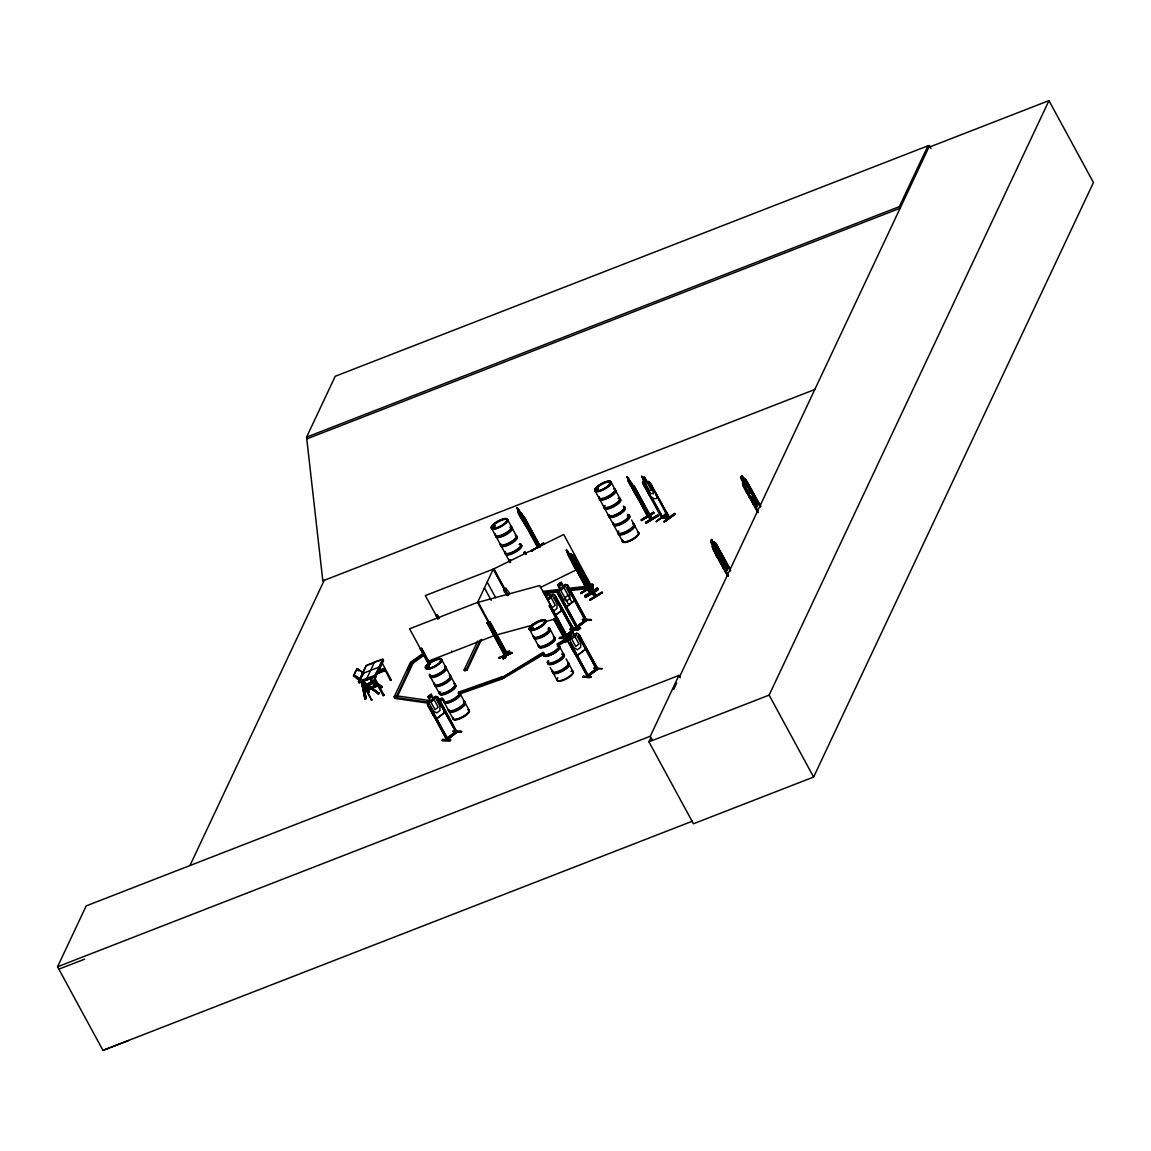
<?xml version="1.0" encoding="UTF-8"?>
<svg xmlns="http://www.w3.org/2000/svg" width="1151" height="1151" viewBox="0 0 1151 1151"><rect width="100%" height="100%" fill="white"/><g stroke="black" fill="none" stroke-linecap="round" stroke-linejoin="round"><path stroke-width="1.5" d="M499.246 658.286L512.094 652.89L499.074 657.35L499.289 658.358M512.008 653.25L511.835 652.329M648.445 493.448L642.503 482.657C646.459 482.154 637.294 468.774 644.416 481.478L643.869 482.758L647.955 490.283L650.977 493.563L653.351 493.678L652.862 490.513L648.776 482.988L646.776 481.578L644.603 477.42L642.215 477.435M488.11 622.202L505.548 655.61L506.44 654.732L504.757 658.286L507.318 651.293L508.368 651.711L504.757 658.286M576.565 628.043C574.694 626.849 577.975 624.892 577.428 627.41M584.866 619.871L586.276 618.979L586.938 620.173M586.247 619.065L585.514 621.065L567.817 588.219L569.026 587.485L567.817 588.219M456.976 732.05L446.789 740.007L446.027 738.841L455.379 732.094M456.371 732.784L438.157 700.081L456.415 732.784C453.681 733.259 456.846 728.799 457.264 732.05M564.868 637.15C563.731 639.078 562.076 636.345 564.22 635.956M573.428 630.734L574.32 630.029M371.097 680.457L371.615 683.68L371.543 677.32M598.074 668.875L587.283 676.889L586.636 675.637L587.801 674.788M595.973 668.544L597.412 667.666L598.06 668.86M436.761 718.598L433.438 715.577L427.453 704.858L427.87 702.498L430.057 700.801M427.539 704.858L427.87 702.498M578.334 633.899L584.248 644.632L585.485 649.394L577.298 655.581L573.946 652.473L568.062 641.654L568.594 639.294L571.011 637.64L568.824 633.611M568.292 641.625L568.508 639.294L576.622 633.165L578.507 633.755L597.628 668.947M505.548 655.61L504.886 654.329M372.938 682.644L372.938 682.644A38.458 14.071 68.8 0 0 375.701 676.745L375.96 675.637A38.458 14.071 68.8 0 1 373.183 681.521L372.895 682.73A4.072 3.582 25.2 0 0 371.744 682.989M359.198 682.888L375.859 676.659L383.585 660.487L382.607 660.487M366.363 689.061L377.485 684.629L377.888 685.91L366.766 690.255L366.248 689.19L377.485 684.629M366.766 690.255L378.046 685.651M361.385 681.939L371.658 700.196L366.924 690.024M377.341 684.874L383.182 695.636L384.046 695.118L383.182 695.636M382.161 663.062L391.254 679.896L390.376 680.327L384.693 669.306L385.096 670.587L375.355 674.4M390.376 680.327L391.268 679.838M426.748 666.846L427.582 666.846L426.647 666.861M428.632 666.271L428.301 665.666M439.941 662.098L441.034 661.221L439.74 661.897M439.97 661.178L439.97 661.753M492.499 527.172L493.132 526.079M494.11 526.079L492.829 526.741L493.908 525.705M494.139 526.122L493.29 525.935M494.829 525.964L493.721 525.762M506.872 521.158L505.606 521.849M505.807 521.72L506.886 521.274M530.856 628.23L531.647 628.331M531.33 628.302L532.568 627.496L531.776 627.151M544.883 622.749C542.639 623.641 545.214 621.569 544.409 623.31M544.092 622.878L544.653 622.964M597.527 488.772C594.204 491.261 600.189 487.362 596.865 488.7M609.354 483.981L609.972 483.535M610.217 484.283L609.124 484.571L610.519 483.823M591.988 594.103L591.887 592.578L590.952 592.664M594.851 595.024C596.981 594.837 593.067 594.808 595.945 596.477L573.371 555.185L574.55 554.609M537.503 545.962L536.783 546.337L537.862 547.775L518.31 512.353C516.468 512.9 533.949 538.467 528.424 525.82M586.924 588.549L586.881 590.161L587.902 589.974M591.182 592.161L586.881 590.161M647.797 515.605L646.848 515.72L647.884 517.101M647.524 516.957L651.869 519.518L631.467 482.542M634.244 492.542L636.992 496.743L628.504 481.65L648.459 516.857L636.561 494.988M630.547 481.981L651.322 519.317L652.344 519.202L634.46 486.456L633.64 486.47L634.46 486.456M647.567 516.267L651.711 517.964L650.775 518.051M430.244 700.844L429.28 703.506L433.366 711.03L436.819 712.944L439.97 710.469L439.912 705.937L435.826 698.398L433.395 698.384L431.251 694.125L427.87 696.758L430.33 700.844M716.685 556.681L714.771 552.048L716.843 547.257L719.447 550.595L716.843 547.257M714.872 552.135L716.987 547.2M746.711 492.887L744.798 488.24L747.013 483.391L749.502 486.7M745.042 488.269L747.071 483.578L749.488 486.801M743.014 481.78L742.812 485.29L753.776 504.44L755.761 499.577M753.776 504.44L754.25 503.102M760.48 506.512L745.431 479.19L755.373 497.534L755.128 501.059M726.396 570.925L727.432 568.824L724.842 562.364L718.569 552.638L717.764 554.566L713.678 547.042L714.512 545.128L718.598 552.653L717.749 554.537L719.058 558.782L726.396 570.925L727.317 568.767L725.001 564.781M756.437 507.131L757.459 505.03L754.883 498.57L748.596 488.844L747.776 490.743L748.625 488.858L744.539 481.334L743.704 483.247L749.085 494.988L756.437 507.131L757.358 504.972L755.027 500.987M713.735 543.589L711.548 539.56L710.656 541.603L713.232 548.063L719.519 557.789L720.339 555.89L719.044 551.631L714.958 544.106L713.778 543.79M710.757 541.661L711.692 539.502M711.275 541.992L711.807 540.769L712.009 543.344M742.381 483.262C746.539 482.355 742.366 472.212 740.683 477.794L747.344 491.794L753.617 501.491L754.437 499.592L749.071 487.837L744.985 480.312L743.805 479.996M741.719 475.694L740.827 477.751M741.302 478.197L741.834 476.974L742.035 479.535M712.354 547.056L714.483 542.135L730.655 570.695M712.498 546.998L713.088 545.646L710.901 541.603M714.541 542.308L713.922 543.732L711.548 539.56M714.929 550.696L714.239 551.43L714.929 550.696L728.482 575.673M730.209 570.867L716.886 545.329L730.051 568.565M717.332 545.157L716.641 545.905M744.956 486.902L744.265 487.636L744.956 486.902L757.66 510.31M760.236 507.073L746.927 481.535L760.926 506.325M747.373 481.363L746.682 482.096M718.742 559.875L721.087 563.227L723.231 558.293M721.087 563.227L723.317 558.379L721.418 553.732M748.639 496.124L751.114 499.433L753.258 494.498L751.445 489.938L753.214 494.642M428.863 664.731L420.388 648.732M437.74 618.85L436.128 615.483M430.114 664.069L421.539 648.272L430.014 664.285M438.991 618.188L437.279 615.022L438.891 618.404M487.175 622.763L504.872 655.753L487.074 622.979L488.542 622.029L506.67 655.293C508.814 655.61 507.591 652.2 506.066 653.826M488.542 622.029L487.074 622.979M503.491 589.542C504.526 587.499 503.116 591.974 505.203 592.707M504.742 655.797L504.095 654.602L505.49 654.128M504.886 658.127L506.44 654.804M815.095 389.383L322.827 580.867L306.569 437.15L335.214 376.291L927.951 145.817L928.785 147.342L679.608 676.716M128.696 1040.446L102.957 1050.388L57.55 966.754L86.196 905.895L678.932 675.421L680.227 677.81M189.987 865.494L324.265 580.248L322.87 580.78M360.205 680.86L353.544 675.968L354.062 674.615A21.668 2.23 -53.8 0 1 355.573 671.407L356.652 669.378L358.608 670.817L359.299 669.968L363.601 673.479M353.889 675.551L353.947 675.421A2.475 2.187 25.2 0 1 355.544 676.097L379.298 693.492L362.105 680.558M353.544 675.968L354.35 674.874A20.847 2.144 -53.8 0 1 357.213 668.803L363.471 673.033M354.292 675.004C357.141 677.133 355.069 678.399 360.047 680.385M365.327 667.882L358.724 682.226L375.37 675.752L383.082 659.566L374.607 661.94L366.651 678.845L367.399 680.212M366.852 685.593L365.615 686.125A34.516 30.329 25.2 0 1 363.356 686.902L362.479 686.37M363.112 686.974L363.083 686.989A38.458 14.071 68.8 0 0 363.385 686.658M362.565 684.082L364.392 685.622M369.859 682.917L370.262 683.651M366.061 698.643L362.925 682.485L366.191 698.369L364.953 699.074L361.515 681.45L378.219 693.693L379.413 693.233M369.169 692.039L367.932 692.729L369.169 692.039L368.061 686.672M373.053 681.982L372.866 681.996A4.892 4.302 25.2 0 0 371.37 682.298M361.083 677.594A11.337 1.165 -53.8 0 1 361.903 676.155L358.968 682.687L375.355 676.414L383.341 660.027L382.348 660.041M378.996 671.752L379.542 672.774L378.996 671.752L384.563 669.58M377.888 693.463L378.463 692.888M380.88 687.118L381.441 686.543M364.953 699.074L361.385 681.723L378.219 693.693M373.946 682.399L381.082 687.622L382.391 686.888L373.212 680.169M381.082 687.622L382.391 686.888M428.345 703.16L395.052 698.441L394.189 696.83L410.087 663.048L424.144 653.768M407.612 670.501L410.648 664.069M429.539 702.383L394.505 697.42L396.663 695.866L412.562 662.084L411.224 661.883L413.123 663.105L424.69 654.79M477.478 602.678L493.376 568.896L507.62 595.125M481.521 639.424L467.133 669.997L464.659 670.961L464.098 669.94L477.737 640.978M464.098 669.94L466.572 668.976L480.212 640.014M306.569 437.15L899.305 206.662L927.951 145.817M57.55 966.754L650.286 736.266L678.932 675.421M928.785 147.342L1048.964 100.612L1093.45 182.549L813.613 777.04L693.434 823.771L648.948 741.834L650.444 738.669M673.608 689.463L676.601 683.104M648.948 741.834L769.127 695.103L1048.964 100.612M661.062 516.641L662.199 516.267L661.552 516.698M662.76 517.533L661.969 517.504L669.637 517.835M668.544 516.972L661.998 516.972L669.076 516.598L668.199 516.626M580.593 628.245L572.076 627.525L580.593 628.245L571.889 628.604L580.032 628.691M571.874 628.561L572.105 627.511M450.271 740.467L442.185 740.41L450.271 740.597L450.473 739.46L442.416 739.359L442.214 740.481L450.271 740.597M559.242 638.359L567.328 638.546M567.702 638.129L559.645 638.014L567.903 638.1M590.895 676.471C591.902 679.55 580.723 675.81 583.528 676.73L582.938 677.176L591.312 677.047L583.111 676.155M458.084 693.362L501.476 677.953L543.229 652.243M460.314 693.794L502.023 678.989L502.8 677.68L502.253 676.659L458.861 692.068M363.975 685.492A33.149 29.135 25.2 0 0 365.054 685.104L366.119 684.025L364.32 685.003L362.752 683.996M366.076 666.314L367.601 665.22M426.647 667.263L427.409 665.969M428.402 666.084L427.323 666.343M532.51 627.755L532.136 627.05M428.963 664.515L409.569 628.806L477.521 602.39L506.181 655.279M575.745 627.022L576.852 628.129L586.938 620.202M643.898 485.017L662.789 517.446M668.99 516.641L667.882 517M668.472 518.18L651.135 485.06L669.738 517.821L668.918 517.777M430.201 706.513L428.992 707.232L430.201 706.513L447.653 739.302L446.876 738.165L455.652 732.094M427.683 704.829L446.962 740.093L457.278 732.079M553.674 619.224L564.004 638.042L565.17 637.179M573.63 628.892L572.522 629.698M591.815 585.945C592.966 589.456 591.485 583.974 590.564 587.168L569.63 589.571M597.383 667.753L596.247 668.558M356.594 669.508L357.27 668.673M490.081 621.928L488.83 622.475L490.081 621.928L507.778 654.933L506.066 654.056M505.85 654.085L507.994 654.674M503.39 658.76L509.663 651.466L509.26 650.79L502.915 659.019L509.663 651.466M505.591 653.811L507.015 654.89M507.792 654.703L489.866 622.187M549.286 605.987L550.552 605.455L549.286 605.987L567.141 638.805M559.271 638.431L559.832 637.985C557.357 636.244 571.457 637.352 566.637 637.28M564.94 641.323L570.047 635.165L564.954 641.323L565.947 641.826L571.011 635.654L565.947 641.826M565.299 641.999L570.508 635.726M592.132 593.585L591.513 593.974L570.838 555.76L591.513 593.974M590.967 591.24L590.29 591.571M493.721 526.841L495.031 525.921L494.297 525.863M596.16 489.42L598.491 488.384L597.513 489.304M596.707 489.189L597.081 489.002M427.841 666.271L429.122 665.925L426.661 667.076M609.296 484.154L609.915 483.78M530.697 628.23L533.028 627.209L532.05 628.129M365.975 688.341L366.219 689.19L365.889 688.341L371.212 683.061L377.183 684.917L371.298 683.032M371.514 683.406L366.205 688.758M591.01 587.859L592.434 587.139M508.238 595.182L493.98 568.795L563.731 534.524L592.218 587.47M577.716 627.41L559.918 594.635L558.71 595.369L559.631 594.635L577.529 627.324M586.765 620.346L567.486 585.01L565.544 584.406L557.746 590.549L560.192 588.895M455.537 731.734L456.501 730.971M457.091 732.223L439.365 699.362L438.157 700.081M563.904 637.87L574.205 630.086L556.134 597.311L555.199 598.031L573.169 630.892L574.176 630.173C574.176 627.511 571.025 629.669 572.896 630.892M554.883 618.504L564.983 637.323L554.595 618.504M597.24 667.839L597.801 668.846M588.578 676.169L570.824 643.308L569.601 644.028L570.551 643.308L588.147 676.155M597.887 669.033L579.888 636.158L578.939 636.891L596.621 669.738M590.679 587.096L592.42 585.557L592.981 586.578L591.24 588.132L570.191 590.607M596.635 488.657L596.06 489.837M598.203 489.002L596.678 489.822M531.187 627.468L530.985 628.345M531.273 627.727L530.74 628.705L532.179 628.23M567.4 585.154L565.573 584.579L563.314 586.435L565.63 586.449L569.716 593.988L569.788 598.52L566.666 600.995L563.242 599.081L559.156 591.556L560.091 588.895L557.717 584.809L561.17 582.176L563.357 586.204M557.99 584.866L561.127 582.406L571.989 602.563M560.825 590.233L563.961 587.773M564.911 597.757L568.047 595.297M566.551 606.649L574.349 600.577M574.507 600.649L573.27 595.815L574.507 600.649L566.623 606.836L563.314 603.628M591.413 619.727L582.464 619.468M582.723 620.144L591.427 619.756M576.104 627.007L585.053 620.216M585.327 620.216L577.068 626.475M576.507 628.129L586.65 620.173M550.581 596.103L548.394 592.074L544.927 594.722L547.387 598.793M545.114 594.765L548.351 592.305M547.3 598.793L552.883 594.304L554.739 594.909L574.032 630M548.308 592.074L550.538 596.333L552.912 594.491L554.566 595.053L560.408 605.786M428.057 696.815L431.294 694.355M555.199 598.031L556.408 597.311M427.985 702.599L435.855 696.528M438.43 700.096L439.365 699.362M555.027 615.54L561.587 610.476M555.041 615.713L561.746 610.548L560.609 605.728L561.746 610.548M436.675 718.598L444.459 712.527M443.567 707.764L444.689 712.598L436.761 718.799L433.423 715.692M570.234 629.755L578.78 629.611L569.874 629.266M461.148 732.108L460.774 731.417L461.709 731.633L452.818 731.317M461.666 731.604L453.077 731.763L461.249 731.907M504.196 654.387L505.476 653.883M574.148 635.179L576.593 635.194L580.68 642.733L580.708 647.265L577.485 649.725L574.018 647.826L569.932 640.301L570.925 637.64L568.551 633.554L572.076 630.921L574.277 634.949M572.047 631.151L568.551 633.554M576.651 633.338L574.234 635.179L571.961 631.136M578.939 636.891L580.162 636.172M577.313 655.379L585.24 649.322L584.161 644.632M593.671 668.012L601.93 668.817M602.405 668.573L594.074 668.515M597.959 668.947L587.629 676.874L568.148 641.654M644.603 477.42L646.79 481.449L650.214 482.902L669.335 518.137L661.595 517.849L642.503 482.657M648.43 481.535L650.157 482.96L669.191 518.166M651.84 485.089L650.775 485.334M655.984 493.822L657.279 497.793L655.998 493.707M651.437 497.419C642.848 485.593 652.531 502.973 657.394 497.707M656.516 521.662L667.062 513.619L666.702 512.943L656.084 521.633L667.062 513.619M664.242 522.022L675.22 513.979L674.428 513.303L663.882 521.331L664.242 522.022L675.22 513.979L664.314 521.935M411.224 661.883L422.791 653.581M411.785 662.918L416.115 659.796M572.694 629.597L573.471 630.734M456.688 732.209L437.697 696.959L435.74 696.355L433.524 698.153M447.207 739.92L446.027 738.899M596.419 668.443L596.966 669.724L579.212 636.891M586.046 620.907L568.105 588.219M576.68 628.216L557.329 592.909L557.832 590.549L557.472 592.88L576.939 628.058M494.426 526.64L492.513 526.985M428.532 666.645L428.791 665.695L427.496 666.256M531.374 627.353L530.597 628.647M367.471 684.457L369.241 683.248M369.716 683.881L365.586 686.212M566.522 637.352L567.947 638.589M571.975 557.573C575.759 560.019 567.875 551.502 572.45 554.854L576.852 561.184M572.45 554.854L583.284 575.198M572.507 558.609L572.191 557.444L572.579 558.681M576.867 561.156L575.5 559.645M580.996 573.687L578.377 569.414M584.291 575.788L580.823 573.658L584.291 575.788L582.679 571.946M364.363 685.665L366.032 684.198M574.637 561.069L573.802 561.098M595.714 596.506L578.133 563.184L596.362 596.218L595.786 594.923M578.536 563.414L577.701 563.443M597.556 589.226L585.24 596.851L585.6 597.498L597.93 589.902L597.556 589.269M585.355 597.355L597.829 589.772M589.931 599.988L602.29 592.463M602.002 591.945L589.657 599.498M589.988 600.146L602.333 592.506M590.161 600.203L602.548 592.664M516.756 507.764L518.324 508.67L526.957 524.87L523.173 520.381L516.756 507.764L518.195 508.756M518.396 512.425L517.979 511.188L519.288 511.605M520.353 512.67L522.683 514.9L540.064 546.984M521.403 513.173L539.675 546.739M524.396 517.072L523.576 517.087L524.396 517.072L540.495 546.725M524.18 523.158L526.928 527.359M633.237 489.765L637.007 494.254C638.474 492.786 622.346 470.572 628.388 478.053L630.575 482.082M630.633 484.053L629.813 484.082L633.625 490.053M531.417 550.912L543.517 542.84L543.891 543.517L531.532 551.099M531.302 550.941L543.79 543.387L531.431 550.969M638.474 495.189L640.301 498.815L638.56 495.059M572.594 562.968L576.378 567.472C577.845 566.004 561.702 543.79 567.76 551.257L569.946 555.286M566.321 550.264L587.398 590.334L567.544 553.703L573.644 565.76M569.918 555.185L570.882 555.875L567.501 553.933M569.601 557.026L587.514 589.729M641.596 520.482L641.208 519.792L653.581 512.224L653.941 512.9L641.596 520.482L653.941 512.9M641.222 519.835L653.581 512.253M653.854 512.77L641.495 520.338M650.919 518.367L647.999 516.008M645.524 522.496L657.912 514.943L645.538 522.496L646.143 523.317L658.228 515.504M658.501 515.749L645.84 523.029L658.43 515.648M576.363 569.946L573.615 565.745L576.363 569.946L579.572 571.874M579.672 572.033L577.788 568.349L579.672 572.033L576.191 569.918M592.952 585.471L580.593 593.038L592.952 585.427L593.312 586.118L580.694 593.47L593.225 585.974M585.514 596.535L584.895 595.7L597.268 588.132L597.858 588.952L585.514 596.535L597.556 588.65M597.311 588.204L584.938 595.729M585.269 596.376L597.844 588.924M556.897 644.114L569.04 636.877L569.774 637.467L570.335 638.488L558.192 645.725A9.165 2.806 -28.5 0 1 552.653 653.049A9.165 2.806 -28.5 0 1 543.373 653.667M502.253 676.659L502.987 677.234L543.977 652.833M557.631 644.689L569.774 637.467M504.325 676.774L507.361 674.961M510.397 673.162L521.015 666.832M525.575 664.113L540.754 655.077M558.969 644.229L563.53 641.524M482.787 684.787L502.8 677.68L503.548 678.27L544.524 653.854M591.283 587.672L592.348 587.37M505.994 655.351L488.225 622.518M588.449 675.997L588.075 674.803L586.636 675.695M493.391 526.252L494.628 525.777M531.402 627.525L532.409 627.209M366.234 684.6L371.226 681.881A5.309 4.662 25.2 0 1 373.183 681.521M369.198 683.334L370.262 682.716M366.392 685.018L367.514 684.37M369.672 683.967L371.787 682.903M505.98 588.118C503.203 588.147 510.094 590.664 509.418 594.607M592.434 588.924L591.974 584.161M592.851 584.406L592.722 589.629C590.923 588.549 593.614 582.981 592.233 584.823L591.859 584.147M590.42 586.837L591.542 586.06M592.722 589.413L593.456 589.269M540.308 587.542L576.766 569.63M531.848 628.23L530.942 628.518M370.219 682.802L371.413 682.212M366.435 684.931L365.198 685.536A33.595 29.538 25.2 0 1 362.997 686.298L363.212 687.018M590.636 590.981L591.729 592.362L586.938 589.47M585.888 619.065L586.55 620.26L567.486 585.01M742.899 485.247L757.818 512.612M751.114 499.433L748.797 495.98M755.833 499.678L755.315 497.549M752.581 503.692L753.718 504.267M714.483 542.135L715.548 543.042M715.548 542.927L725.346 561.328L725.662 563.53L723.605 568.292L712.268 546.955M712.872 549.041L727.792 576.406M714.771 552.048L716.814 556.624M723.317 558.379L721.231 553.832M725.346 561.328L725.806 563.472M722.555 567.501L723.691 568.062M447.063 740.007L429.265 707.232M436.028 615.699L437.279 615.022M420.288 648.948L421.539 648.272M451.58 651.84L451.854 650.977M512.094 652.89L499.361 657.955L512.209 653.02M307.403 438.675L900.14 208.202L899.305 206.662M369.054 664.659L373.399 662.962M376.319 672.572L384.693 669.306M376.881 673.594L385.254 670.342M427.366 661.58L495.304 635.165M365.903 688.845L365.889 688.341M365.083 698.801L366.191 698.369M378.089 693.952L379.298 693.492M394.189 696.83L396.663 695.866L429.956 700.585M102.957 1050.388L692.341 821.21M58.845 969.142L84.584 959.2M437.164 699.765L442.171 697.981M438.056 700.484L443.063 698.7M461.091 692.499L471.104 688.931M438.617 701.506L443.624 699.722M595.93 595.945L578.133 563.184M493.592 526.942L492.844 526.913M648.085 516.569L635.323 493.175M647.912 517.159L626.95 477.061M544.624 622.835L543.862 623.31M378.506 670.299L384.405 668.602L378.693 670.875M506.613 655.25L507.879 654.703M496.023 635.079L533.604 624.835M545.574 621.569L557.53 618.303M582.823 619.957L590.851 620.202M578.68 629.568L569.774 629.266M568.335 638.201L539.733 585.542L478.226 602.304L506.828 654.991M662.343 517.878L644.258 484.729M543.301 591.326L559.084 589.47M567.86 588.449L590.664 585.758M543.315 592.679L559.098 590.823M543.862 593.7L557.904 592.046M375.586 676.673A4.072 3.582 25.2 0 0 374.607 676.917A4.072 3.582 25.2 0 1 375.543 676.759L375.744 676.659M557.717 584.809L568.853 605.023M582.363 619.468L590.578 619.526M550.451 596.333L552.868 596.362L556.955 603.887L557.026 608.433L553.861 610.893L551.574 609.613M572.421 630.043L564.695 636.302M565.155 637.15L564.508 635.956L563.357 636.848L564.307 637.884L553.948 619.238M444.689 712.598L443.351 707.836L437.524 697.103L435.769 696.528M452.717 731.317L460.889 731.417M442.603 740.064L450.847 740.151M586.737 675.608L587.859 676.73L569.874 644.042M583.356 676.615L591.154 677.004M583.327 676.759L591.312 677.047M642.057 477.305L644.718 477.334M642.632 481.391L648.588 481.578M427.007 701.117L430.503 701.606M537.172 546.524L537.459 547.574M372.205 699.765L371.327 700.24M570.853 554.077L572.464 554.955M571.587 555.055L573.184 556.911L572.32 556.393M572.047 557.53L575.629 559.559M575.255 560.408L573.011 559.688M577.975 567.141L579.341 567.947M595.412 595.067L591.571 593.269L596.405 596.089M591.6 593.858L595.887 596.448M627.525 478.125L629.108 479.996L628.259 479.463M629.252 481.262L628.043 480.571L628.446 481.809M628.129 480.715L631.381 482.758M633.942 490.211L635.251 491.031L629.856 482.686L634.863 491.865M636.949 496.628L640.201 498.656M636.82 496.714L640.301 498.815M517.475 508.742L519.058 510.612L518.209 510.094M517.979 511.188L521.461 513.288M523.878 520.827L525.201 521.648L519.792 513.303L538.078 547.2M566.896 551.329L568.479 553.214L567.63 552.681M526.755 527.331L530.122 529.518L528.367 525.762M567.414 553.775L568.623 554.465L566.436 550.437M593.312 586.118L580.867 593.556M587.37 589.211L590.722 591.312M363.198 684.212A38.458 14.071 68.8 0 1 361.774 686.169L362.205 686.442M373.197 680.514L382.276 687.161M374.147 682.198L381.197 687.363M356.321 676.313L360.738 679.55A11.337 1.165 -53.8 0 1 360.795 678.184M744.366 478.399L745.575 479.248M744.438 478.557L745.431 479.305M570.335 638.488L569.04 636.877M508.354 651.682L505.462 658.012M574.133 652.372L577.399 655.394M563.4 603.628L566.637 606.649M752.452 496.57L754.581 498.915L751.819 496.959L753.186 502.296L751.157 496.455M722.425 560.364L724.555 562.724L721.792 560.753L723.159 566.091L721.13 560.249M376.866 684.068L377.096 684.946M597.815 588.88L597.254 588.118M574.522 559.069L581.097 571.169L577.255 566.709M718.627 559.832L721.231 563.184M592.506 593.729L578.867 568.867M651.682 517.921L652.329 519.115M929.303 145.4L931.001 148.522M741.575 475.751L743.949 479.938M740.927 477.809L743.114 481.837M754.337 502.843L756.567 507.073M744.51 487.074L758.264 512.425M724.31 566.637L726.54 570.867M714.483 550.869L728.238 576.234M769.127 695.103L813.613 777.04M651.739 497.246L662.832 517.547M660.962 516.583L661.667 517.878M634.072 486.211L651.854 518.986M611.152 482.312A9.179 2.806 -28.5 0 1 599.11 490.959A9.179 2.806 -28.5 0 1 598.678 485.736A9.179 2.806 -28.5 0 1 611.152 482.341A9.179 2.806 -28.5 0 1 599.124 490.973A9.179 2.806 -28.5 0 1 598.664 485.722A9.179 2.806 -28.5 0 1 611.152 482.312L615.08 489.607M619.626 498.009L615.54 490.484A9.165 2.806 -28.5 0 1 608.016 498.138A9.165 2.806 -28.5 0 1 599.8 498.21M631.597 520.007L633.625 523.777M634.46 525.288L638.747 533.186M594.822 490.355L599.11 498.254M599.585 499.131L603.685 506.656M604.505 508.181L613.109 524.036M613.584 524.899L617.67 532.424M618.49 533.949L622.777 541.848M570.982 553.991L581.917 574.392M575.471 562.623L577.169 565.745M592.031 593.599L573.169 558.264M574.234 565.069L587.83 590.075M650.286 736.266L651.998 739.431M524.007 516.828L540.107 546.48M516.885 507.677L519.202 511.878M521.417 516.238L523.115 519.36M524.813 522.482L538.409 547.473M555.487 598.045L573.27 630.806M507.505 519.59L511.576 527.029M516.468 536.078L512.037 527.921A9.165 2.806 -28.5 0 1 504.498 535.575A9.165 2.806 -28.5 0 1 496.297 535.647M550.336 605.699L568.249 638.445M566.839 637.208L567.443 638.431M549.502 605.743L567.299 638.503M550.437 629.942L554.523 637.467M559.328 646.286L563.616 654.2M566.134 658.832L568.508 663.249M569.328 664.76L573.299 672.011M491.319 527.791L495.606 535.69M496.081 536.567L500.512 544.74M500.987 545.603L509.591 561.472M529.374 629.18L533.661 637.078M534.496 638.589L538.567 646.128M550.192 667.479L552.552 671.896M557.329 680.673L553.041 672.76A9.165 2.806 -28.5 0 0 563.558 670.63A9.165 2.806 -28.5 0 0 568.134 663.782M506.814 594.117L493.261 569.141L425.323 595.571L438.027 618.979M503.75 588.981L507.361 595.686M487.175 582.075L495.649 597.686M484.442 587.888L491.218 600.376M502.987 677.234L503.548 678.27M501.476 677.953L502.023 678.989M466.572 668.976L467.133 669.997M441.38 659.135L445.667 667.033M446.128 667.911L450.559 676.083M451.063 676.946L455.35 684.845A9.179 2.806 -28.5 0 1 447.825 692.585A9.179 2.806 -28.5 0 1 439.61 692.657M464.558 701.851L460.141 693.679A9.165 2.806 -28.5 0 1 452.588 701.347A9.165 2.806 -28.5 0 1 444.387 701.419M465.047 702.714L469.335 710.627M434.618 684.73L430.186 676.572A9.165 2.806 -28.5 0 0 440.704 674.428A9.165 2.806 -28.5 0 0 445.264 667.58M435.092 685.608L439.38 693.506M444.531 702.973L448.602 710.512M449.077 711.376L453.019 718.641A9.179 2.806 -28.5 0 0 463.551 716.512A9.179 2.806 -28.5 0 0 468.126 709.649M412.562 662.084L413.123 663.105L397.224 696.887L396.663 695.866M429.913 706.513L447.969 739.374M379.859 668.458L379.125 667.091L362.133 673.695L362.882 675.062M374.133 676.846L384.06 695.146M371.126 680.903L371.528 683.708M744.942 488.197L746.855 492.829M518.123 511.102L518.525 512.353M367.932 686.888L369.039 692.298M366.536 685.032L367.932 692.729M371.5 681.507L371.255 677.349M592.362 584.65L592.866 589.441M362.407 675.32A11.337 1.165 -53.8 0 1 362.982 674.414M362.882 685.852A33.149 29.135 25.2 0 1 361.774 686.169M364.407 680.917A38.458 14.071 68.8 0 1 363.658 683.234M365.241 685.449A33.595 29.538 25.2 0 1 364.148 685.838M548.408 627.453A9.165 2.806 -28.5 0 1 542.797 634.892A9.165 2.806 -28.5 0 1 533.517 635.51M554.581 637.28A9.294 2.834 -28.5 0 1 546.926 645.049A9.294 2.834 -28.5 0 1 538.61 645.121M547.876 628.978A9.165 2.806 -28.5 0 1 544.653 635.827A9.165 2.806 -28.5 0 1 534.352 637.035M553.314 636.489A9.165 2.806 -28.5 0 1 548.739 643.351A9.165 2.806 -28.5 0 1 538.222 645.481M554.135 637.999A9.165 2.806 -28.5 0 1 548.523 645.452A9.165 2.806 -28.5 0 1 539.258 646.071M557.933 645.092A9.107 2.777 -28.5 0 1 552.351 652.502A9.107 2.777 -28.5 0 1 543.143 653.121M553.948 637.409A9.294 2.834 -28.5 0 1 548.25 644.963A9.294 2.834 -28.5 0 1 538.855 645.596M548.782 627.899A9.294 2.834 -28.5 0 1 544.15 634.863A9.294 2.834 -28.5 0 1 533.489 637.021M549.041 628.374A9.294 2.834 -28.5 0 1 544.394 635.323A9.294 2.834 -28.5 0 1 533.733 637.481M558.091 645.279A9.179 2.806 -28.5 0 1 552.48 652.732A9.179 2.806 -28.5 0 1 543.186 653.351M562.393 653.221A9.165 2.806 -28.5 0 1 556.782 660.674A9.165 2.806 -28.5 0 1 547.516 661.293M567.688 662.717A9.294 2.834 -28.5 0 1 561.99 670.27A9.294 2.834 -28.5 0 1 552.595 670.904M561.659 654.156A9.294 2.834 -28.5 0 1 562.508 658.041A9.294 2.834 -28.5 0 1 551.473 664.026A9.294 2.834 -28.5 0 1 548.71 661.178M562.781 653.682A9.294 2.834 -28.5 0 1 556.005 661.782A9.294 2.834 -28.5 0 1 548.452 660.717M563.213 654.732A9.165 2.806 -28.5 0 1 557.602 662.185A9.165 2.806 -28.5 0 1 548.336 662.803M568.177 662.588A9.165 2.806 -28.5 0 1 560.638 670.256A9.165 2.806 -28.5 0 1 552.422 670.328M571.918 670.875A9.107 2.777 -28.5 0 1 565.285 678.817A9.107 2.777 -28.5 0 1 557.875 677.766M567.947 663.192A9.294 2.834 -28.5 0 1 562.249 670.731A9.294 2.834 -28.5 0 1 552.854 671.364M557.113 645.956A9.179 2.806 -28.5 0 1 553.876 652.804A9.179 2.806 -28.5 0 1 543.545 654.027M570.896 671.378A9.165 2.806 -28.5 0 1 567.673 678.227A9.165 2.806 -28.5 0 1 557.372 679.435M613.857 488.628A9.165 2.806 -28.5 0 1 608.246 496.081A9.165 2.806 -28.5 0 1 598.98 496.7M619.152 498.124A9.294 2.834 -28.5 0 1 613.454 505.677A9.294 2.834 -28.5 0 1 604.059 506.311M618.029 498.599A9.294 2.834 -28.5 0 1 618.878 502.498A9.294 2.834 -28.5 0 1 607.843 508.483A9.294 2.834 -28.5 0 1 605.081 505.634M618.749 497.678A9.136 2.791 -28.5 0 1 613.152 505.116A9.136 2.791 -28.5 0 1 603.901 505.735M619.598 499.189A9.165 2.806 -28.5 0 1 613.987 506.641A9.165 2.806 -28.5 0 1 604.707 507.26M623.382 506.282A9.107 2.777 -28.5 0 1 618.835 513.087A9.107 2.777 -28.5 0 1 608.39 515.216M614.49 489.549A9.294 2.834 -28.5 0 1 608.807 497.103A9.294 2.834 -28.5 0 1 599.412 497.736M614.246 489.089A9.294 2.834 -28.5 0 1 608.548 496.642A9.294 2.834 -28.5 0 1 599.153 497.261M608.836 514.857A9.165 2.806 -28.5 0 0 618.101 514.224A9.165 2.806 -28.5 0 0 623.713 506.785A9.122 2.791 -28.5 0 1 618.13 514.267A9.122 2.791 -28.5 0 1 608.893 514.885M623.54 506.44A9.179 2.806 -28.5 0 1 618.965 513.303A9.179 2.806 -28.5 0 1 608.433 515.447M627.856 514.396A9.165 2.806 -28.5 0 1 622.245 521.849A9.165 2.806 -28.5 0 1 612.979 522.468M633.151 523.906A9.294 2.834 -28.5 0 1 626.374 532.007A9.294 2.834 -28.5 0 1 618.821 530.942M627.324 515.936A9.165 2.806 -28.5 0 1 624.101 522.77A9.165 2.806 -28.5 0 1 613.8 523.993M632.762 523.446A9.165 2.806 -28.5 0 1 627.151 530.899A9.165 2.806 -28.5 0 1 617.886 531.517M633.582 524.957A9.165 2.806 -28.5 0 1 627.971 532.409A9.165 2.806 -28.5 0 1 618.706 533.028M637.381 532.05A9.107 2.777 -28.5 0 1 631.798 539.459A9.107 2.777 -28.5 0 1 622.59 540.078M633.395 524.367A9.294 2.834 -28.5 0 1 627.712 531.92A9.294 2.834 -28.5 0 1 618.303 532.553M628.489 515.317A9.294 2.834 -28.5 0 1 622.792 522.871A9.294 2.834 -28.5 0 1 613.397 523.504M628.23 514.857A9.294 2.834 -28.5 0 1 622.547 522.41A9.294 2.834 -28.5 0 1 613.152 523.043M624.115 507.62A9.107 2.777 -28.5 0 1 618.533 515.029A9.107 2.777 -28.5 0 1 609.325 515.634M624.806 507.462A9.179 2.806 -28.5 0 1 617.238 515.144A9.179 2.806 -28.5 0 1 609.023 515.216M638.589 532.884A9.165 2.806 -28.5 0 1 631.036 540.553A9.165 2.806 -28.5 0 1 622.835 540.625M638.431 532.553A9.179 2.806 -28.5 0 1 630.863 540.236A9.179 2.806 -28.5 0 1 622.648 540.308M444.444 666.069A9.165 2.806 -28.5 0 1 438.833 673.508A9.165 2.806 -28.5 0 1 429.568 674.126M449.739 675.565A9.294 2.834 -28.5 0 1 445.106 682.514A9.294 2.834 -28.5 0 1 434.445 684.672M449.35 675.105A9.165 2.806 -28.5 0 1 443.739 682.557A9.165 2.806 -28.5 0 1 434.474 683.176M450.185 676.615A9.165 2.806 -28.5 0 1 444.574 684.068A9.165 2.806 -28.5 0 1 435.294 684.687M453.969 683.708A9.107 2.777 -28.5 0 1 448.401 691.118A9.107 2.777 -28.5 0 1 439.178 691.737M449.998 676.025A9.294 2.834 -28.5 0 1 444.3 683.579A9.294 2.834 -28.5 0 1 434.905 684.212M445.077 666.99A9.294 2.834 -28.5 0 1 439.394 674.529A9.294 2.834 -28.5 0 1 429.999 675.162M444.833 666.515A9.294 2.834 -28.5 0 1 439.135 674.069A9.294 2.834 -28.5 0 1 429.74 674.702M455.192 684.572A9.165 2.806 -28.5 0 1 447.638 692.24A9.165 2.806 -28.5 0 1 439.437 692.312M454.141 683.881A9.179 2.806 -28.5 0 1 448.516 691.348A9.179 2.806 -28.5 0 1 439.236 691.967M458.443 691.837A9.165 2.806 -28.5 0 1 452.832 699.29A9.165 2.806 -28.5 0 1 443.567 699.909M463.738 701.333A9.294 2.834 -28.5 0 1 458.04 708.887A9.294 2.834 -28.5 0 1 448.645 709.52M455.566 685.377A9.107 2.777 -28.5 0 1 447.005 693.492A9.107 2.777 -28.5 0 1 440.66 691.952M463.349 700.873A9.165 2.806 -28.5 0 1 458.774 707.736A9.165 2.806 -28.5 0 1 448.257 709.865M464.17 702.398A9.165 2.806 -28.5 0 1 458.558 709.836A9.165 2.806 -28.5 0 1 449.293 710.469M467.968 709.491A9.107 2.777 -28.5 0 1 462.385 716.886A9.107 2.777 -28.5 0 1 453.177 717.505M463.982 701.793A9.294 2.834 -28.5 0 1 458.299 709.347A9.294 2.834 -28.5 0 1 448.904 709.98M459.076 692.758A9.294 2.834 -28.5 0 1 453.379 700.312A9.294 2.834 -28.5 0 1 443.984 700.945M458.817 692.298A9.294 2.834 -28.5 0 1 453.134 699.837A9.294 2.834 -28.5 0 1 443.739 700.47M468.299 709.98A9.165 2.806 -28.5 0 1 463.724 716.843A9.165 2.806 -28.5 0 1 453.206 718.972M510.339 526.065A9.136 2.791 -28.5 0 1 504.728 533.503A9.136 2.791 -28.5 0 1 495.491 534.122M515.634 535.56A9.294 2.834 -28.5 0 1 509.951 543.114A9.294 2.834 -28.5 0 1 500.556 543.747M509.821 527.59A9.165 2.806 -28.5 0 1 511.173 527.575M515.26 535.1A9.165 2.806 -28.5 0 1 510.684 541.963A9.165 2.806 -28.5 0 1 500.167 544.092M516.08 536.625A9.165 2.806 -28.5 0 1 510.469 544.063A9.165 2.806 -28.5 0 1 501.203 544.682M519.878 543.718A9.107 2.777 -28.5 0 1 514.296 551.113A9.107 2.777 -28.5 0 1 505.088 551.732M515.893 536.021A9.294 2.834 -28.5 0 1 510.195 543.574A9.294 2.834 -28.5 0 1 500.8 544.207M520.18 544.164A9.165 2.806 -28.5 0 1 514.569 551.617A9.165 2.806 -28.5 0 1 505.303 552.235A9.165 2.806 -28.5 0 0 514.612 551.689A9.165 2.806 -28.5 0 0 520.223 544.236M510.727 526.511A9.294 2.834 -28.5 0 1 506.095 533.474A9.294 2.834 -28.5 0 1 495.434 535.632M510.986 526.985A9.294 2.834 -28.5 0 1 506.354 533.935A9.294 2.834 -28.5 0 1 495.678 536.093M524.338 551.833A9.165 2.806 -28.5 0 1 525.36 553.717M510.469 561.789A9.165 2.806 -28.5 0 1 509.461 559.904M526.223 553.746A9.294 2.834 -28.5 0 1 526.007 554.667M510.022 562.522A9.294 2.834 -28.5 0 1 510.656 559.789M523.604 552.768A9.294 2.834 -28.5 0 1 525.863 553.084M510.08 562.335A9.165 2.806 -28.5 0 1 510.281 561.415M524.727 552.293A9.294 2.834 -28.5 0 1 525.748 554.207M510.656 562.393A9.294 2.834 -28.5 0 1 509.634 560.465M520.597 545.056A9.107 2.777 -28.5 0 1 515.029 552.451A9.107 2.777 -28.5 0 1 505.807 553.07M519.058 544.567A9.179 2.806 -28.5 0 1 515.821 551.415A9.179 2.806 -28.5 0 1 505.49 552.638M358.45 681.521L375.125 675.292L382.794 659.019L366.133 665.494L358.45 681.521M720.325 555.861L719.49 557.76L723.576 565.299L724.411 563.386L720.325 555.861M750.351 492.067L749.531 493.966L750.38 492.081M726.08 567.083L726.281 569.659L726.08 567.083M756.106 503.289L756.308 505.865L756.106 503.289M356.997 668.961L356.925 669.091A2.475 2.187 25.2 0 1 358.58 669.623A2.475 2.187 25.2 0 0 356.997 668.961M361.817 682.917L362.982 682.831L361.817 682.917M364.939 698.139L366.119 698.038L364.939 698.139M367.917 691.794L369.097 691.693L367.917 691.794M371.902 686.787L372.334 688.082L371.902 686.787M560.839 583.514L558.825 585.096L559.559 586.435L561.573 584.852L560.839 583.514M548.063 593.412L546.034 594.995L546.768 596.333L548.797 594.75L548.063 593.412M551.185 597.671L548.02 600.131L552.12 607.67L555.271 605.196L551.185 597.671M431.006 695.463L428.978 697.046L429.711 698.384L431.74 696.801L431.006 695.463M434.128 699.722L430.978 702.182L435.064 709.707L438.214 707.246L434.128 699.722M571.745 632.259L569.673 633.841L570.407 635.179L572.479 633.597L571.745 632.259M574.881 636.517L571.659 638.978L575.745 646.502L578.967 644.042L574.881 636.517M596.16 668.889L587.988 675.133L596.16 668.889M520.18 514.439L520.18 514.439M644.531 478.197L643.006 478.125L643.74 479.478L645.265 479.55L644.531 478.197M647.509 482.931L645.135 482.816L649.222 490.34L651.595 490.455L647.509 482.931M570.536 556.71L569.227 555.89L574.622 564.249L570.536 556.71M533.489 629.453A9.165 2.806 -28.5 0 0 545.502 620.821A9.165 2.806 -28.5 0 0 533.042 624.23A9.165 2.806 -28.5 0 0 533.489 629.453M533.517 629.453A9.122 2.791 -28.5 0 0 545.473 620.864A9.122 2.791 -28.5 0 0 533.071 624.245A9.122 2.791 -28.5 0 0 533.517 629.453M533.935 630.201A9.107 2.777 -28.5 0 0 545.876 621.641A9.107 2.777 -28.5 0 0 533.489 625.007A9.107 2.777 -28.5 0 0 533.935 630.201M533.661 629.798A9.179 2.806 -28.5 0 0 545.703 621.152A9.179 2.806 -28.5 0 0 533.201 624.518A9.179 2.806 -28.5 0 0 533.647 629.755A9.179 2.806 -28.5 0 0 545.675 621.123A9.179 2.806 -28.5 0 0 533.215 624.561A9.179 2.806 -28.5 0 0 533.661 629.798M553.084 653.84A9.107 2.777 -28.5 0 0 558.652 646.445A9.122 2.791 -28.5 0 1 553.07 653.84A9.107 2.777 -28.5 0 1 543.862 654.459A9.122 2.791 -28.5 0 0 553.07 653.84M598.98 490.628A9.122 2.791 -28.5 0 0 610.936 482.039A9.122 2.791 -28.5 0 0 598.534 485.42A9.122 2.791 -28.5 0 0 598.98 490.628M599.398 491.391A9.107 2.777 -28.5 0 0 611.339 482.816A9.107 2.777 -28.5 0 0 598.952 486.197A9.107 2.777 -28.5 0 0 599.398 491.391M429.568 668.112A9.165 2.806 -28.5 0 0 441.567 659.48A9.165 2.806 -28.5 0 0 429.107 662.89A9.165 2.806 -28.5 0 0 429.568 668.112M429.985 668.817A9.107 2.777 -28.5 0 0 441.926 660.242A9.107 2.777 -28.5 0 0 429.539 663.623A9.107 2.777 -28.5 0 0 429.985 668.817M429.711 668.414A9.179 2.806 -28.5 0 0 441.739 659.768A9.179 2.806 -28.5 0 0 429.265 663.177A9.179 2.806 -28.5 0 0 429.711 668.414M495.448 528.108A9.179 2.806 -28.5 0 0 507.476 519.461A9.179 2.806 -28.5 0 0 495.002 522.871A9.179 2.806 -28.5 0 0 495.448 528.108M495.88 528.813A9.107 2.777 -28.5 0 0 507.821 520.252A9.107 2.777 -28.5 0 0 495.434 523.619A9.107 2.777 -28.5 0 0 495.88 528.813M495.606 528.41A9.179 2.806 -28.5 0 0 507.649 519.763A9.179 2.806 -28.5 0 0 495.16 523.173A9.179 2.806 -28.5 0 0 495.606 528.41"/></g></svg>
